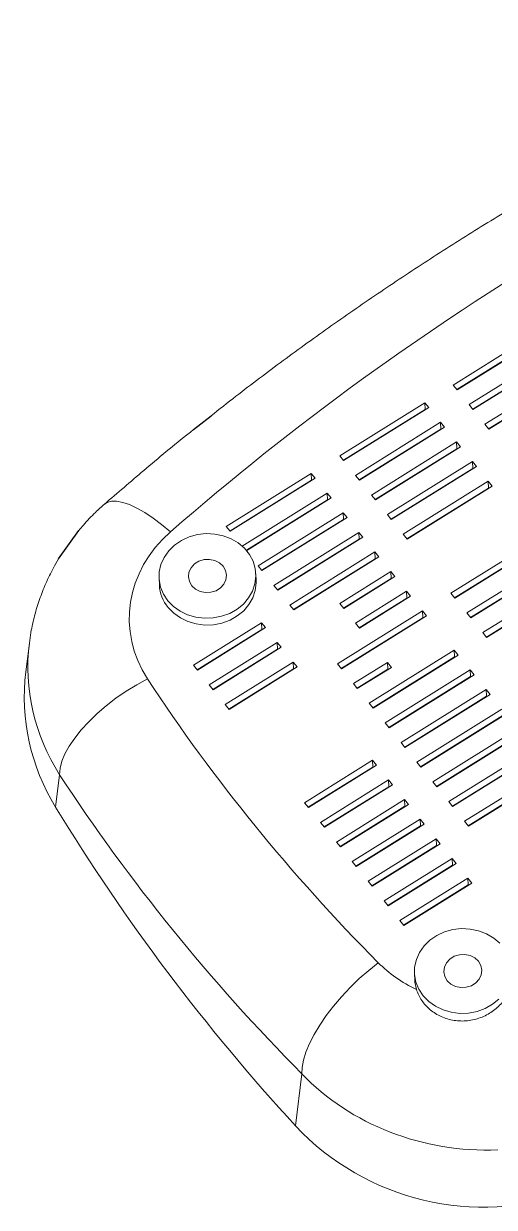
# Model space of a CAD drawing. Header units: inches. Extents: x 2104 to 4248, y 410 to 955.
# Drawn here: x 4106.9 to 4140.9, y 545.4 to 630.8 of the extents above; entities that cross this region are included whole.
import ezdxf

# ---------------------------------------------------------------- set-up
doc = ezdxf.new("R2010")
doc.units = ezdxf.units.IN

msp = doc.modelspace()

# ---------------------------------------------------------------- linework, layer by layer
at = {"color": 7, "linetype": 'Continuous', "lineweight": 15}
for p, q in [((4144.032, 608.544), (4137.89, 604.716)), ((4138.159, 604.384), (4144.054, 608.058)), ((4138.177, 604.362), (4144.318, 608.19)), ((4145.179, 607.125), (4139.037, 603.298)), ((4139.324, 602.943), (4145.465, 606.771)), ((4139.306, 602.965), (4145.201, 606.639)), ((4146.325, 605.707), (4140.184, 601.879)), ((4140.453, 601.546), (4146.348, 605.221)), ((4140.47, 601.524), (4146.612, 605.352)), ((4137.89, 604.716), (4138.177, 604.362)), ((4135.843, 603.44), (4129.701, 599.613)), ((4136.129, 603.086), (4135.843, 603.44)), ((4135.865, 602.954), (4135.843, 603.44)), ((4139.037, 603.298), (4139.324, 602.943)), ((4129.97, 599.28), (4135.865, 602.954)), ((4129.988, 599.258), (4136.129, 603.086)), ((4135.865, 602.954), (4135.883, 602.932)), ((4136.99, 602.022), (4130.848, 598.194)), ((4131.117, 597.861), (4137.012, 601.536)), ((4131.135, 597.839), (4137.276, 601.667)), ((4137.276, 601.667), (4136.99, 602.022)), ((4137.012, 601.536), (4136.99, 602.022)), ((4137.012, 601.536), (4137.03, 601.514)), ((4140.184, 601.879), (4140.47, 601.524)), ((4131.865, 600.428), (4131.864, 600.46)), ((4138.137, 600.603), (4131.995, 596.775)), ((4132.264, 596.442), (4138.159, 600.117)), ((4132.282, 596.42), (4138.423, 600.248)), ((4138.423, 600.248), (4138.137, 600.603)), ((4138.159, 600.117), (4138.137, 600.603)), ((4138.159, 600.117), (4138.177, 600.095)), ((4129.701, 599.613), (4129.988, 599.258)), ((4130.075, 599.312), (4130.043, 599.326)), ((4139.283, 599.184), (4133.142, 595.356)), ((4139.57, 598.829), (4139.283, 599.184)), ((4139.306, 598.698), (4139.283, 599.184)), ((4127.654, 598.337), (4121.512, 594.509)), ((4127.94, 597.982), (4127.654, 598.337)), ((4127.676, 597.851), (4127.654, 598.337)), ((4130.848, 598.194), (4131.135, 597.839)), ((4133.411, 595.024), (4139.306, 598.698)), ((4133.428, 595.002), (4139.57, 598.829)), ((4139.306, 598.698), (4139.324, 598.676)), ((4121.781, 594.176), (4127.676, 597.851)), ((4121.799, 594.154), (4127.94, 597.982)), ((4127.676, 597.851), (4127.694, 597.829)), ((4140.43, 597.765), (4134.289, 593.937)), ((4134.558, 593.605), (4140.453, 597.279)), ((4134.575, 593.583), (4140.717, 597.411)), ((4140.717, 597.411), (4140.43, 597.765)), ((4140.453, 597.279), (4140.43, 597.765)), ((4140.453, 597.279), (4140.471, 597.257)), ((4128.801, 596.918), (4122.663, 593.093)), ((4122.968, 592.783), (4128.823, 596.432)), ((4122.987, 592.761), (4129.087, 596.563)), ((4129.087, 596.563), (4128.801, 596.918)), ((4128.823, 596.432), (4128.801, 596.918)), ((4128.823, 596.432), (4128.841, 596.41)), ((4131.995, 596.775), (4132.282, 596.42)), ((4129.948, 595.499), (4123.806, 591.671)), ((4124.075, 591.339), (4129.97, 595.013)), ((4124.093, 591.317), (4130.234, 595.144)), ((4130.234, 595.144), (4129.948, 595.499)), ((4129.97, 595.013), (4129.948, 595.499)), ((4129.97, 595.013), (4129.988, 594.991)), ((4133.142, 595.356), (4133.428, 595.002)), ((4121.512, 594.509), (4121.799, 594.154)), ((4131.095, 594.08), (4124.953, 590.253)), ((4131.381, 593.726), (4131.095, 594.08)), ((4131.117, 593.594), (4131.095, 594.08)), ((4134.289, 593.937), (4134.575, 593.583)), ((4125.222, 589.92), (4131.117, 593.594)), ((4125.24, 589.898), (4131.381, 593.726)), ((4131.117, 593.594), (4131.135, 593.572)), ((4143.871, 593.509), (4137.73, 589.681)), ((4137.999, 589.348), (4143.894, 593.023)), ((4138.016, 589.326), (4144.158, 593.154)), ((4132.241, 592.662), (4126.1, 588.834)), ((4126.369, 588.501), (4132.264, 592.175)), ((4126.387, 588.479), (4132.528, 592.307)), ((4132.528, 592.307), (4132.241, 592.662)), ((4132.264, 592.175), (4132.241, 592.662)), ((4132.264, 592.175), (4132.282, 592.153)), ((4123.806, 591.671), (4124.093, 591.317)), ((4145.018, 592.09), (4138.877, 588.262)), ((4139.146, 587.93), (4145.041, 591.604)), ((4139.163, 587.908), (4145.305, 591.735)), ((4116.66, 590.766), (4116.683, 590.28)), ((4123.676, 590.609), (4123.653, 591.095)), ((4133.388, 591.243), (4129.703, 588.946)), ((4129.972, 588.613), (4133.411, 590.757)), ((4129.99, 588.591), (4133.675, 590.888)), ((4133.675, 590.888), (4133.388, 591.243)), ((4133.411, 590.757), (4133.388, 591.243)), ((4133.411, 590.757), (4133.429, 590.735)), ((4146.165, 590.671), (4140.024, 586.844)), ((4124.953, 590.253), (4125.24, 589.898)), ((4134.535, 589.824), (4130.85, 587.527)), ((4134.822, 589.469), (4134.535, 589.824)), ((4134.558, 589.338), (4134.535, 589.824)), ((4137.73, 589.681), (4138.016, 589.326)), ((4140.293, 586.511), (4146.188, 590.185)), ((4140.31, 586.489), (4146.452, 590.317)), ((4126.1, 588.834), (4126.387, 588.479)), ((4129.99, 588.591), (4129.703, 588.946)), ((4131.119, 587.195), (4134.558, 589.338)), ((4131.137, 587.173), (4134.822, 589.469)), ((4134.558, 589.338), (4134.576, 589.316)), ((4135.682, 588.405), (4129.541, 584.577)), ((4129.81, 584.245), (4135.705, 587.919)), ((4129.827, 584.223), (4135.969, 588.05)), ((4135.969, 588.05), (4135.682, 588.405)), ((4135.705, 587.919), (4135.682, 588.405)), ((4135.705, 587.919), (4135.723, 587.897)), ((4138.877, 588.262), (4139.163, 587.908)), ((4119.139, 584.496), (4124.053, 587.558)), ((4124.075, 587.072), (4119.408, 584.163)), ((4124.339, 587.203), (4119.426, 584.141)), ((4124.053, 587.558), (4124.339, 587.203)), ((4124.075, 587.072), (4124.053, 587.558)), ((4124.093, 587.05), (4124.075, 587.072)), ((4131.137, 587.173), (4130.85, 587.527)), ((4140.024, 586.844), (4140.31, 586.489)), ((4107.299, 586.077), (4107.044, 584.022)), ((4120.286, 583.077), (4125.199, 586.139)), ((4125.222, 585.653), (4120.555, 582.744)), ((4125.486, 585.784), (4120.573, 582.722)), ((4125.199, 586.139), (4125.486, 585.784)), ((4125.222, 585.653), (4125.199, 586.139)), ((4125.24, 585.631), (4125.222, 585.653)), ((4137.976, 585.568), (4131.835, 581.74)), ((4138.263, 585.213), (4137.976, 585.568)), ((4137.999, 585.082), (4137.976, 585.568)), ((4119.426, 584.141), (4119.139, 584.496)), ((4121.433, 581.658), (4126.346, 584.72)), ((4126.346, 584.72), (4126.633, 584.365)), ((4126.369, 584.234), (4126.346, 584.72)), ((4129.541, 584.577), (4129.827, 584.223)), ((4133.144, 584.69), (4130.688, 583.159)), ((4132.104, 581.407), (4137.999, 585.082)), ((4132.121, 581.385), (4138.263, 585.213)), ((4133.144, 584.69), (4133.431, 584.335)), ((4133.167, 584.204), (4133.144, 584.69)), ((4137.999, 585.082), (4138.017, 585.06)), ((4126.369, 584.234), (4121.702, 581.325)), ((4126.633, 584.365), (4121.72, 581.303)), ((4126.387, 584.212), (4126.369, 584.234)), ((4130.957, 582.826), (4133.167, 584.204)), ((4130.974, 582.804), (4133.431, 584.335)), ((4139.123, 584.149), (4132.982, 580.321)), ((4133.167, 584.204), (4133.185, 584.182)), ((4133.251, 579.988), (4139.146, 583.663)), ((4133.268, 579.966), (4139.41, 583.794)), ((4139.41, 583.794), (4139.123, 584.149)), ((4139.146, 583.663), (4139.123, 584.149)), ((4139.146, 583.663), (4139.164, 583.641)), ((4120.573, 582.722), (4120.286, 583.077)), ((4130.688, 583.159), (4130.974, 582.804)), ((4140.27, 582.73), (4134.129, 578.902)), ((4140.557, 582.375), (4140.27, 582.73)), ((4140.293, 582.244), (4140.27, 582.73)), ((4134.398, 578.569), (4140.293, 582.244)), ((4134.415, 578.547), (4140.557, 582.375)), ((4140.293, 582.244), (4140.311, 582.222)), ((4121.72, 581.303), (4121.433, 581.658)), ((4131.835, 581.74), (4132.121, 581.385)), ((4141.417, 581.311), (4135.276, 577.483)), ((4132.982, 580.321), (4133.268, 579.966)), ((4135.544, 577.151), (4141.44, 580.825)), ((4135.562, 577.129), (4141.704, 580.957)), ((4142.564, 579.892), (4136.422, 576.065)), ((4136.691, 575.732), (4142.587, 579.406)), ((4136.709, 575.71), (4142.851, 579.538)), ((4134.129, 578.902), (4134.415, 578.547)), ((4143.711, 578.474), (4137.569, 574.646)), ((4127.168, 574.564), (4132.081, 577.626)), ((4132.081, 577.626), (4132.368, 577.272)), ((4132.104, 577.14), (4132.081, 577.626)), ((4137.838, 574.313), (4143.734, 577.988)), ((4137.856, 574.291), (4143.998, 578.119)), ((4132.104, 577.14), (4127.437, 574.231)), ((4132.368, 577.272), (4127.455, 574.209)), ((4132.122, 577.118), (4132.104, 577.14)), ((4135.276, 577.483), (4135.562, 577.129)), ((4144.858, 577.055), (4138.716, 573.227)), ((4109.488, 576.583), (4109.199, 574.247)), ((4128.315, 573.145), (4133.228, 576.207)), ((4133.228, 576.207), (4133.515, 575.853)), ((4133.251, 575.721), (4133.228, 576.207)), ((4136.422, 576.065), (4136.709, 575.71)), ((4138.985, 572.894), (4144.881, 576.569)), ((4139.003, 572.872), (4145.145, 576.7)), ((4133.251, 575.721), (4128.584, 572.812)), ((4133.515, 575.853), (4128.602, 572.79)), ((4133.269, 575.699), (4133.251, 575.721)), ((4127.455, 574.209), (4127.168, 574.564)), ((4129.462, 571.726), (4134.375, 574.789)), ((4134.398, 574.303), (4129.731, 571.394)), ((4134.662, 574.434), (4129.749, 571.372)), ((4134.375, 574.789), (4134.662, 574.434)), ((4134.398, 574.303), (4134.375, 574.789)), ((4134.416, 574.281), (4134.398, 574.303)), ((4137.569, 574.646), (4137.856, 574.291)), ((4130.609, 570.308), (4135.522, 573.37)), ((4135.522, 573.37), (4135.809, 573.015)), ((4135.545, 572.884), (4135.522, 573.37)), ((4128.602, 572.79), (4128.315, 573.145)), ((4135.545, 572.884), (4130.878, 569.975)), ((4135.809, 573.015), (4130.896, 569.953)), ((4135.563, 572.862), (4135.545, 572.884)), ((4138.716, 573.227), (4139.003, 572.872)), ((4129.749, 571.372), (4129.462, 571.726)), ((4131.756, 568.889), (4136.669, 571.951)), ((4136.669, 571.951), (4136.956, 571.596)), ((4136.692, 571.465), (4136.669, 571.951)), ((4136.692, 571.465), (4132.025, 568.556)), ((4136.956, 571.596), (4132.043, 568.534)), ((4136.71, 571.443), (4136.692, 571.465)), ((4130.896, 569.953), (4130.609, 570.308)), ((4132.903, 567.47), (4137.816, 570.532)), ((4137.839, 570.046), (4133.172, 567.137)), ((4138.103, 570.178), (4133.19, 567.115)), ((4137.816, 570.532), (4138.103, 570.178)), ((4137.839, 570.046), (4137.816, 570.532)), ((4137.857, 570.024), (4137.839, 570.046)), ((4134.05, 566.051), (4138.963, 569.113)), ((4138.963, 569.113), (4139.25, 568.759)), ((4138.986, 568.627), (4138.963, 569.113)), ((4132.043, 568.534), (4131.756, 568.889)), ((4138.986, 568.627), (4134.319, 565.719)), ((4139.25, 568.759), (4134.336, 565.697)), ((4139.004, 568.605), (4138.986, 568.627)), ((4133.19, 567.115), (4132.903, 567.47)), ((4134.336, 565.697), (4134.05, 566.051)), ((4135.095, 562.25), (4135.118, 561.764)), ((4126.509, 551.234), (4126.973, 554.989))]:
    msp.add_line(p, q, dxfattribs=at)
for p, q in [((4119.158, 601.496), (4120.414, 602.485)), ((4109.416, 592.159), (4110.874, 594.21))]:
    msp.add_line(p, q)
at = {"color": 8, "linetype": 'Continuous', "lineweight": 15, "flags": 128}
msp.add_lwpolyline([(4112.72, 596.113), (4112.915, 596.239), (4113.227, 596.327), (4113.602, 596.329), (4114.037, 596.246), (4114.525, 596.079), (4115.057, 595.831), (4115.628, 595.504), (4116.228, 595.104), (4116.848, 594.637), (4117.481, 594.109)], dxfattribs=at)
at = {"color": 7, "linetype": 'Continuous', "lineweight": 15, "flags": 128}
for points in [[(4117.29, 589.144), (4116.978, 589.616), (4116.768, 590.131), (4116.667, 590.671), (4116.678, 591.219), (4116.8, 591.758), (4117.031, 592.271), (4117.362, 592.74), (4117.783, 593.151), (4118.28, 593.491), (4118.837, 593.749), (4119.437, 593.916), (4120.06, 593.987), (4120.686, 593.96), (4121.296, 593.835), (4121.868, 593.617), (4122.385, 593.313), (4122.831, 592.932), (4123.191, 592.487), (4123.453, 591.992), (4123.61, 591.463), (4123.655, 590.916), (4123.588, 590.37), (4123.411, 589.843), (4123.129, 589.35), (4122.751, 588.907), (4122.29, 588.53), (4121.761, 588.23), (4121.18, 588.017), (4120.566, 587.898), (4119.939, 587.876), (4119.319, 587.952), (4118.726, 588.124), (4118.178, 588.386), (4117.695, 588.73), (4117.29, 589.144)], [(4119.031, 590.229), (4118.854, 590.532), (4118.783, 590.868), (4118.823, 591.208), (4118.972, 591.526), (4119.216, 591.796), (4119.536, 591.996), (4119.907, 592.109), (4120.298, 592.127), (4120.678, 592.048), (4121.015, 591.879), (4121.283, 591.632), (4121.459, 591.329), (4121.53, 590.994), (4121.49, 590.653), (4121.342, 590.335), (4121.097, 590.065), (4120.777, 589.865), (4120.406, 589.752), (4120.015, 589.734), (4119.636, 589.813), (4119.298, 589.982), (4119.031, 590.229)], [(4117.313, 588.658), (4117.718, 588.244), (4118.201, 587.9), (4118.749, 587.638), (4119.342, 587.466), (4119.962, 587.39), (4120.589, 587.412), (4121.203, 587.531), (4121.784, 587.744), (4122.313, 588.044), (4122.774, 588.421), (4123.152, 588.864), (4123.434, 589.356), (4123.611, 589.884), (4123.678, 590.43), (4123.676, 590.609)], [(4109.488, 576.583), (4109.523, 577.048), (4109.652, 577.552), (4109.872, 578.09), (4110.18, 578.653), (4110.572, 579.233), (4111.042, 579.822), (4111.583, 580.411), (4112.188, 580.992), (4112.847, 581.557), (4113.552, 582.098), (4114.293, 582.606), (4115.058, 583.075), (4115.836, 583.497)], [(4135.725, 560.628), (4135.413, 561.1), (4135.203, 561.614), (4135.101, 562.154), (4135.112, 562.703), (4135.235, 563.242), (4135.466, 563.754), (4135.797, 564.224), (4136.218, 564.635), (4136.715, 564.975), (4137.272, 565.232), (4137.872, 565.4), (4138.495, 565.471), (4139.121, 565.443), (4139.73, 565.319), (4140.303, 565.101), (4140.82, 564.797), (4141.266, 564.416)], [(4137.465, 561.713), (4137.289, 562.016), (4137.218, 562.351), (4137.258, 562.692), (4137.406, 563.01), (4137.651, 563.28), (4137.971, 563.48), (4138.342, 563.593), (4138.733, 563.611), (4139.112, 563.532), (4139.45, 563.363), (4139.717, 563.116), (4139.894, 562.813), (4139.965, 562.477), (4139.925, 562.137), (4139.776, 561.819), (4139.532, 561.549), (4139.212, 561.349), (4138.841, 561.236), (4138.45, 561.218), (4138.07, 561.297), (4137.733, 561.466), (4137.465, 561.713)], [(4132.485, 563.015), (4131.795, 562.462), (4131.119, 561.862), (4130.465, 561.226), (4129.843, 560.562), (4129.263, 559.88), (4128.734, 559.191), (4128.263, 558.505), (4127.856, 557.831), (4127.521, 557.18), (4127.262, 556.561), (4127.083, 555.985), (4126.986, 555.458), (4126.973, 554.989)], [(4135.118, 561.764), (4135.13, 561.61), (4135.24, 561.081)], [(4141.186, 560.391), (4140.725, 560.014), (4140.196, 559.714), (4139.615, 559.501), (4139.001, 559.381), (4138.374, 559.359), (4137.754, 559.436), (4137.16, 559.607), (4136.613, 559.87), (4136.13, 560.213), (4135.725, 560.628)]]:
    msp.add_lwpolyline(points, dxfattribs=at)
at = {"color": 7, "linetype": 'Continuous', "lineweight": 15}
for centre, radius, start, end in [((4119.452, 590.422), 2.772, 182.94068, 219.51678), ((4122.128, 582.222), 15.191, 173.19588, 211.66395), ((4234.907, 650.785), 147.175, 211.33514, 222.56377), ((4140.106, 564.02), 18.664, 223.23713, 289.7825)]:
    msp.add_arc(centre, radius, start, end, dxfattribs=at)
at = {"color": 8, "linetype": 'Continuous', "lineweight": 15}
for centre, major_axis, ratio, start_param, end_param in [((4259.012, 469.579), (201.059, 4.061), 0.876305, 1.964762, 2.333859), ((4124.707, 584.256), (17.509, -0.493), 0.894882, 3.055744, 3.684481)]:
    msp.add_ellipse(centre, major_axis=major_axis, ratio=ratio, start_param=start_param, end_param=end_param, dxfattribs=at)
at = {"color": 7, "linetype": 'Continuous', "lineweight": 15}
for centre, major_axis, ratio, start_param, end_param in [((4124.535, 587.901), (10.022, 0.202), 0.876305, 2.333859, 3.643746), ((4244.284, 648.53), (147.977, 2.989), 0.876305, 3.643746, 3.838424), ((4244.456, 644.885), (155.477, 2.4), 0.878437, 3.647646, 3.842325), ((4140.056, 568.807), (10.022, 0.202), 0.876305, 3.838424, 4.193452), ((4140.228, 565.161), (17.509, -0.493), 0.894882, 3.879159, 4.787877)]:
    msp.add_ellipse(centre, major_axis=major_axis, ratio=ratio, start_param=start_param, end_param=end_param, dxfattribs=at)
for points, knots in [([(4168.068, 630.799), (4167.714, 630.648), (4166.006, 629.924), (4162.988, 628.549), (4159.018, 626.672), (4155.098, 624.714), (4151.225, 622.685), (4147.403, 620.582), (4143.632, 618.407), (4139.915, 616.162), (4136.254, 613.847), (4132.65, 611.462), (4129.104, 609.011), (4125.621, 606.491), (4122.722, 604.316), (4121.009, 602.958), (4120.414, 602.485)], [0, 0, 0, 0, 0.020503, 0.098692, 0.176873, 0.255046, 0.333211, 0.411369, 0.48952, 0.567665, 0.645804, 0.723939, 0.802068, 0.880192, 0.958313, 1, 1, 1, 1]), ([(4119.158, 601.496), (4119.054, 601.414), (4117.83, 600.451), (4115.678, 598.661), (4113.662, 596.924), (4112.72, 596.113)], [0, 0, 0, 0, 0.047056, 0.554852, 1, 1, 1, 1]), ([(4112.72, 596.113), (4112.505, 595.918), (4111.974, 595.438), (4111.353, 594.804), (4110.981, 594.342), (4110.874, 594.21)], [0, 0, 0, 0, 0.327, 0.807424, 1, 1, 1, 1]), ([(4109.416, 592.159), (4109.286, 591.944), (4108.94, 591.373), (4108.477, 590.397), (4108.02, 589.245), (4107.665, 588.064), (4107.424, 587.01), (4107.343, 586.347), (4107.312, 586.089)], [0, 0, 0, 0, 0.115811, 0.307759, 0.49896, 0.689455, 0.87931, 1, 1, 1, 1]), ([(4141.4, 560.108), (4141.201, 559.878), (4140.973, 559.672), (4140.584, 559.402), (4140.446, 559.318), (4140.163, 559.17), (4140.017, 559.105), (4139.716, 558.992), (4139.56, 558.944), (4139.243, 558.869), (4139.083, 558.842), (4138.762, 558.808), (4138.601, 558.802), (4138.276, 558.81), (4138.113, 558.824), (4137.796, 558.874), (4137.64, 558.91), (4137.334, 559.001), (4137.182, 559.057), (4136.747, 559.253), (4136.481, 559.418), (4136.121, 559.718), (4136.01, 559.824), (4135.805, 560.049), (4135.712, 560.167), (4135.543, 560.414), (4135.467, 560.544), (4135.338, 560.808), (4135.284, 560.943), (4135.24, 561.081)], [0, 0, 0, 0, 0.125, 0.125, 0.1875, 0.1875, 0.25, 0.25, 0.3125, 0.3125, 0.375, 0.375, 0.4375, 0.4375, 0.5, 0.5, 0.5625, 0.5625, 0.625, 0.625, 0.75, 0.75, 0.8125, 0.8125, 0.875, 0.875, 0.9375, 0.9375, 1, 1, 1, 1])]:
    msp.add_open_spline(points, degree=3, knots=knots, dxfattribs=at)

doc.saveas('drawing.dxf')
